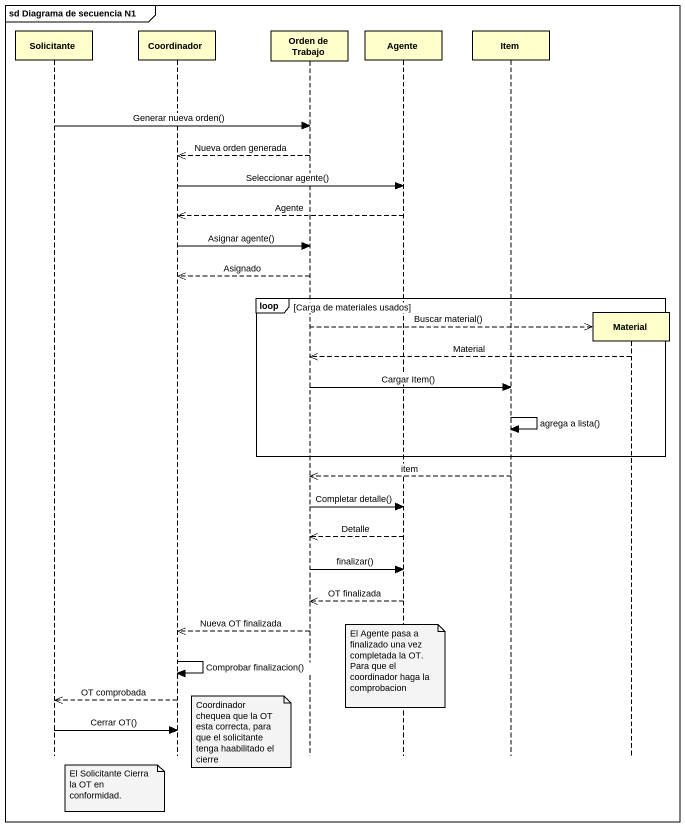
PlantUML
@startuml
mainframe sd Diagrama de secuencia N1
hide footbox
participant Solicitante
participant Coordinador
participant "Orden de Trabajo" as Orden_de_Trabajo
participant Agente
participant Item
participant Material

Solicitante -> Orden_de_Trabajo : Generar nueva orden()
Orden_de_Trabajo -->> Coordinador : Nueva orden generada
Coordinador -> Agente : Seleccionar agente()
Agente -->> Coordinador : Agente
Coordinador -> Orden_de_Trabajo : Asignar agente()
Orden_de_Trabajo -->> Coordinador : Asignado
loop Carga de materiales usados
  Orden_de_Trabajo -->> Material ** : Buscar material()
  Material -->> Orden_de_Trabajo : Material
  Orden_de_Trabajo -> Item : Cargar Item()
  Item -> Item : agrega a lista()
end
Item -->> Orden_de_Trabajo : item
Orden_de_Trabajo -> Agente : Completar detalle()
Agente -->> Orden_de_Trabajo : Detalle
Orden_de_Trabajo -> Agente : finalizar()
Agente -->> Orden_de_Trabajo : OT finalizada
Orden_de_Trabajo -->> Coordinador : Nueva OT finalizada
Coordinador -> Coordinador : Comprobar finalizacion()
note over Agente : El Agente pasa a finalizado una vez completada la OT. Para que el coordinador haga la comprobacion
Coordinador -->> Solicitante : OT comprobada
Solicitante -> Coordinador : Cerrar OT()
note right of Coordinador : Coordinador chequea que la OT esta correcta, para que el solicitante tenga haabilitado el cierre
note right of Solicitante : El Solicitante Cierra la OT en conformidad.
@enduml
